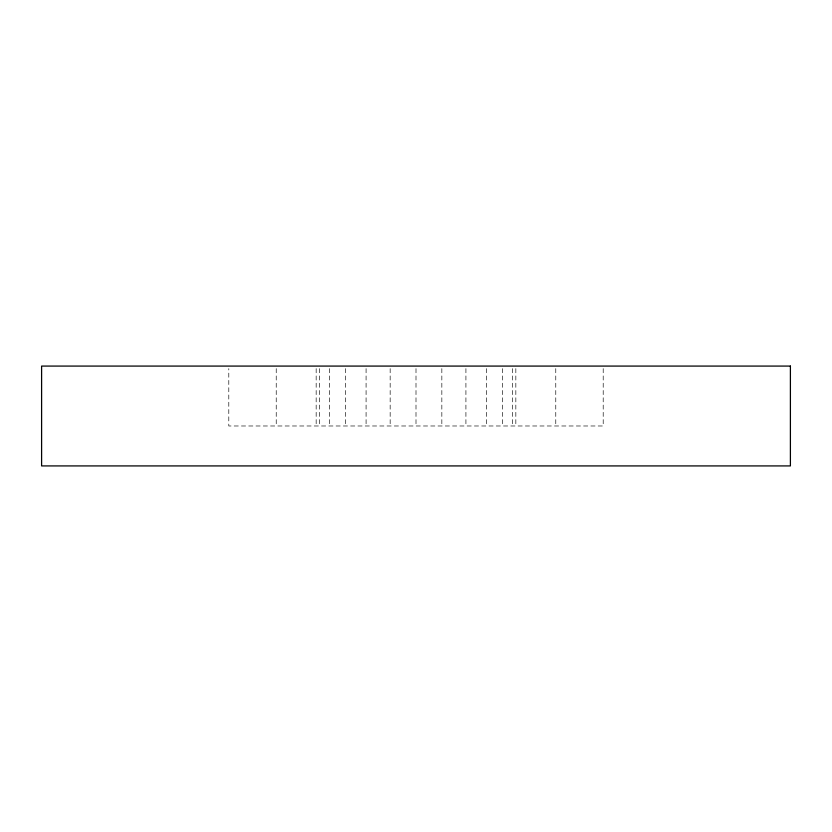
<?xml version="1.0" encoding="UTF-8"?>
<svg xmlns="http://www.w3.org/2000/svg" width="832" height="832" viewBox="0 0 832 832"><rect width="100%" height="100%" fill="white"/><g stroke="black" fill="none" stroke-linecap="round" stroke-linejoin="round"><path stroke-width="0.62" stroke-dasharray="4.16 3.12" d="M603.2 368.628L603.2 425.984L228.8 425.984L228.8 368.628M555.776 368.628L555.776 425.984M515.84 368.628L515.84 425.984M512.439 368.628L512.439 425.984M502.466 368.628L502.466 425.984M486.595 368.628L486.595 425.984M465.92 368.628L465.92 425.984M441.844 368.628L441.844 425.984M416 368.628L416 425.984M390.156 368.628L390.156 425.984M366.08 368.628L366.08 425.984M345.405 368.628L345.405 425.984M329.534 368.628L329.534 425.984M319.561 368.628L319.561 425.984M316.16 368.628L316.16 425.984M276.224 368.628L276.224 425.984"/><path stroke-width="1.25" d="M790.4 366.08L41.6 366.08L41.6 465.92L790.4 465.92L790.4 366.08"/></g></svg>
